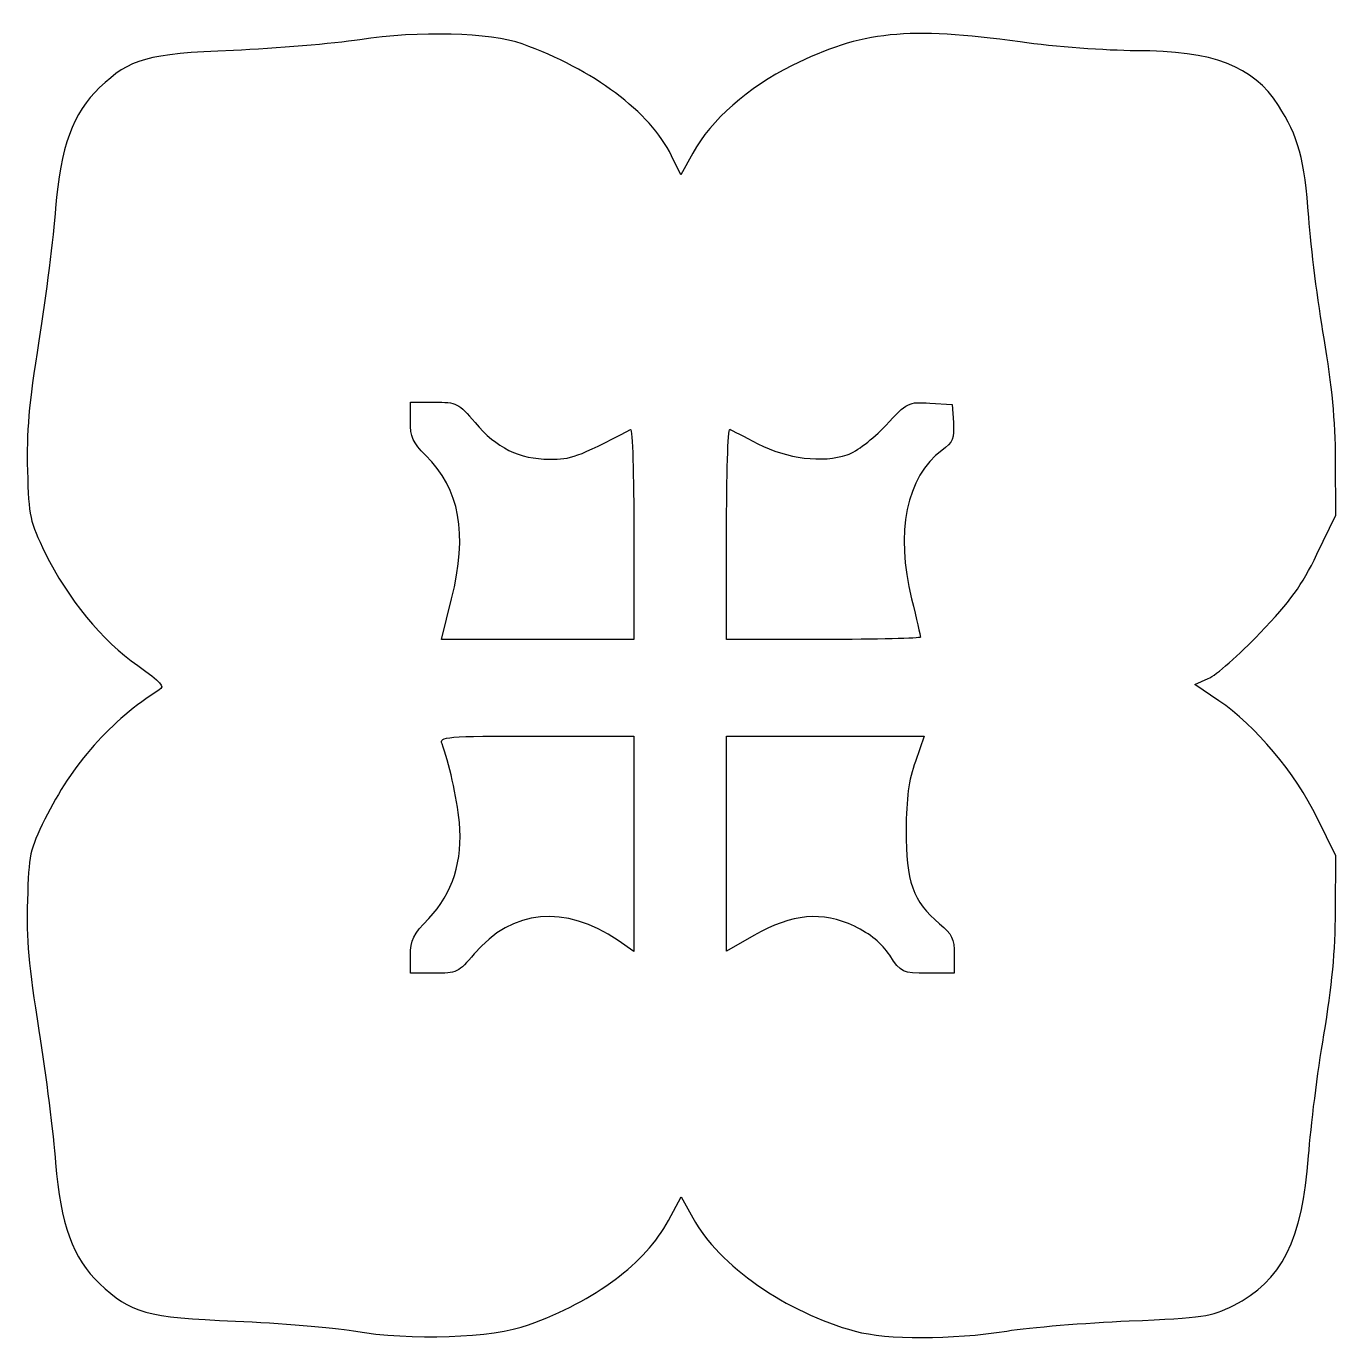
# Model space of a CAD drawing. Header units: centimetres. Extents: x -2.74 to 1.24, y 3.99 to 7.99.
import ezdxf

# ---------------------------------------------------------------- set-up
doc = ezdxf.new("R2010")
doc.units = ezdxf.units.CM
doc.header["$MEASUREMENT"] = 0
doc.layers.add('Layer 1', color=7, linetype='Continuous')

msp = doc.modelspace()

# ---------------------------------------------------------------- linework, layer by layer
at = {"layer": 'Layer 1', "color": 56}
for points, knots in [([(-1.74674, 4.01641), (-1.81027, 4.0273), (-1.97199, 4.04083), (-2.10612, 4.04648), (-2.10612, 4.04648), (-2.37861, 4.05797), (-2.42404, 4.0705), (-2.51979, 4.1606), (-2.51979, 4.1606), (-2.60066, 4.2367), (-2.63922, 4.34267), (-2.65355, 4.52811), (-2.65355, 4.52811), (-2.66015, 4.61366), (-2.68318, 4.79496), (-2.70471, 4.93099), (-2.70471, 4.93099), (-2.73595, 5.1284), (-2.74295, 5.20825), (-2.73941, 5.32666), (-2.73941, 5.32666), (-2.73519, 5.46781), (-2.73261, 5.47982), (-2.6863, 5.57399), (-2.6863, 5.57399), (-2.60493, 5.73946), (-2.48334, 5.87683), (-2.33837, 5.96709), (-2.33837, 5.96709), (-2.32034, 5.97831), (-2.33083, 5.99018), (-2.40379, 6.04108), (-2.40379, 6.04108), (-2.51049, 6.11552), (-2.6186, 6.2471), (-2.68495, 6.38326), (-2.68495, 6.38326), (-2.73278, 6.4814), (-2.73516, 6.49241), (-2.73929, 6.63425), (-2.73929, 6.63425), (-2.74272, 6.75217), (-2.73559, 6.83334), (-2.70453, 7.02993), (-2.70453, 7.02993), (-2.68305, 7.16596), (-2.66008, 7.34725), (-2.6535, 7.4328), (-2.6535, 7.4328), (-2.63923, 7.61824), (-2.60069, 7.72419), (-2.51979, 7.80031), (-2.51979, 7.80031), (-2.42506, 7.88946), (-2.37811, 7.90251), (-2.11253, 7.91348), (-2.11253, 7.91348), (-1.98194, 7.91888), (-1.80866, 7.93348), (-1.72748, 7.94593), (-1.72748, 7.94593), (-1.54924, 7.97326), (-1.32957, 7.96755), (-1.23333, 7.93308), (-1.23333, 7.93308), (-1.01602, 7.85523), (-0.84384, 7.72649), (-0.77844, 7.59295), (-0.77844, 7.59295), (-0.77844, 7.59295), (-0.74975, 7.53438), (-0.74975, 7.53438), (-0.74975, 7.53438), (-0.74975, 7.53438), (-0.71338, 7.60072), (-0.71338, 7.60072), (-0.71338, 7.60072), (-0.65826, 7.70124), (-0.54507, 7.80117), (-0.41146, 7.86726), (-0.41146, 7.86726), (-0.19941, 7.97216), (-0.05813, 7.98678), (0.28301, 7.93912), (0.28301, 7.93912), (0.3879, 7.92447), (0.54631, 7.91243), (0.63504, 7.91238), (0.63504, 7.91238), (0.87225, 7.91224), (0.99097, 7.86677), (1.06937, 7.74603), (1.06937, 7.74603), (1.12949, 7.65346), (1.149, 7.58137), (1.16179, 7.40458), (1.16179, 7.40458), (1.16846, 7.31249), (1.18939, 7.14691), (1.2083, 7.03661), (1.2083, 7.03661), (1.23315, 6.89165), (1.24284, 6.78933), (1.24325, 6.66741), (1.24325, 6.66741), (1.24325, 6.66741), (1.24382, 6.49874), (1.24382, 6.49874), (1.24382, 6.49874), (1.24382, 6.49874), (1.18649, 6.37997), (1.18649, 6.37997), (1.18649, 6.37997), (1.14021, 6.28412), (1.10679, 6.23787), (1.01321, 6.14023), (1.01321, 6.14023), (0.94945, 6.07369), (0.87862, 6.01135), (0.85582, 6.00169), (0.85582, 6.00169), (0.85582, 6.00169), (0.81436, 5.98412), (0.81436, 5.98412), (0.81436, 5.98412), (0.81436, 5.98412), (0.8879, 5.93453), (0.8879, 5.93453), (0.8879, 5.93453), (0.99832, 5.86008), (1.12159, 5.71338), (1.18745, 5.57803), (1.18745, 5.57803), (1.18745, 5.57803), (1.24382, 5.46218), (1.24382, 5.46218), (1.24382, 5.46218), (1.24382, 5.46218), (1.2432, 5.29351), (1.2432, 5.29351), (1.2432, 5.29351), (1.24275, 5.17231), (1.23277, 5.06652), (1.20775, 4.91762), (1.20775, 4.91762), (1.18859, 4.80365), (1.16768, 4.63806), (1.16128, 4.54964), (1.16128, 4.54964), (1.14277, 4.29371), (1.07907, 4.16691), (0.93241, 4.09404), (0.93241, 4.09404), (0.8634, 4.05975), (0.84344, 4.05679), (0.61491, 4.04704), (0.61491, 4.04704), (0.48078, 4.04131), (0.31328, 4.02749), (0.24269, 4.01631), (0.24269, 4.01631), (0.07459, 3.98971), (-0.12262, 3.98952), (-0.21974, 4.01587), (-0.21974, 4.01587), (-0.42892, 4.07262), (-0.63395, 4.21567), (-0.71336, 4.36028), (-0.71336, 4.36028), (-0.71336, 4.36028), (-0.74869, 4.42459), (-0.74869, 4.42459), (-0.74869, 4.42459), (-0.74869, 4.42459), (-0.78772, 4.35255), (-0.78772, 4.35255), (-0.78772, 4.35255), (-0.85859, 4.22176), (-1.00852, 4.11001), (-1.21408, 4.03476), (-1.21408, 4.03476), (-1.32137, 3.99549), (-1.57383, 3.98679), (-1.74674, 4.01641)], [0, 0, 0, 0, 0.0212766, 0.0212766, 0.0212766, 0.0212766, 0.0425532, 0.0425532, 0.0425532, 0.0425532, 0.0638298, 0.0638298, 0.0638298, 0.0638298, 0.0851064, 0.0851064, 0.0851064, 0.0851064, 0.106383, 0.106383, 0.106383, 0.106383, 0.1276596, 0.1276596, 0.1276596, 0.1276596, 0.1489362, 0.1489362, 0.1489362, 0.1489362, 0.1702128, 0.1702128, 0.1702128, 0.1702128, 0.1914894, 0.1914894, 0.1914894, 0.1914894, 0.212766, 0.212766, 0.212766, 0.212766, 0.2340426, 0.2340426, 0.2340426, 0.2340426, 0.2553191, 0.2553191, 0.2553191, 0.2553191, 0.2765957, 0.2765957, 0.2765957, 0.2765957, 0.2978723, 0.2978723, 0.2978723, 0.2978723, 0.3191489, 0.3191489, 0.3191489, 0.3191489, 0.3404255, 0.3404255, 0.3404255, 0.3404255, 0.3617021, 0.3617021, 0.3617021, 0.3617021, 0.3829787, 0.3829787, 0.3829787, 0.3829787, 0.4042553, 0.4042553, 0.4042553, 0.4042553, 0.4255319, 0.4255319, 0.4255319, 0.4255319, 0.4468085, 0.4468085, 0.4468085, 0.4468085, 0.4680851, 0.4680851, 0.4680851, 0.4680851, 0.4893617, 0.4893617, 0.4893617, 0.4893617, 0.5106383, 0.5106383, 0.5106383, 0.5106383, 0.5319149, 0.5319149, 0.5319149, 0.5319149, 0.5531915, 0.5531915, 0.5531915, 0.5531915, 0.5744681, 0.5744681, 0.5744681, 0.5744681, 0.5957447, 0.5957447, 0.5957447, 0.5957447, 0.6170213, 0.6170213, 0.6170213, 0.6170213, 0.6382979, 0.6382979, 0.6382979, 0.6382979, 0.6595745, 0.6595745, 0.6595745, 0.6595745, 0.6808511, 0.6808511, 0.6808511, 0.6808511, 0.7021277, 0.7021277, 0.7021277, 0.7021277, 0.7234043, 0.7234043, 0.7234043, 0.7234043, 0.7446809, 0.7446809, 0.7446809, 0.7446809, 0.7659574, 0.7659574, 0.7659574, 0.7659574, 0.787234, 0.787234, 0.787234, 0.787234, 0.8085106, 0.8085106, 0.8085106, 0.8085106, 0.8297872, 0.8297872, 0.8297872, 0.8297872, 0.8510638, 0.8510638, 0.8510638, 0.8510638, 0.8723404, 0.8723404, 0.8723404, 0.8723404, 0.893617, 0.893617, 0.893617, 0.893617, 0.9148936, 0.9148936, 0.9148936, 0.9148936, 0.9361702, 0.9361702, 0.9361702, 0.9361702, 0.9574468, 0.9574468, 0.9574468, 0.9574468, 1, 1, 1, 1]), ([(-0.89321, 6.4428), (-0.89321, 6.61989), (-0.89754, 6.76253), (-0.90283, 6.75979), (-0.90283, 6.75979), (-1.06884, 6.6739), (-1.08222, 6.669), (-1.14991, 6.66927), (-1.14991, 6.66927), (-1.24234, 6.66964), (-1.31153, 6.70364), (-1.37664, 6.78068), (-1.37664, 6.78068), (-1.42736, 6.84071), (-1.43149, 6.84276), (-1.50128, 6.84276), (-1.50128, 6.84276), (-1.50128, 6.84276), (-1.57346, 6.84276), (-1.57346, 6.84276), (-1.57346, 6.84276), (-1.57346, 6.84276), (-1.57346, 6.78522), (-1.57346, 6.78522), (-1.57346, 6.78522), (-1.57346, 6.73667), (-1.56627, 6.72049), (-1.52742, 6.68161), (-1.52742, 6.68161), (-1.42202, 6.57616), (-1.39835, 6.44575), (-1.44808, 6.2445), (-1.44808, 6.2445), (-1.44808, 6.2445), (-1.47864, 6.12083), (-1.47864, 6.12083), (-1.47864, 6.12083), (-1.47864, 6.12083), (-1.18593, 6.12083), (-1.18593, 6.12083), (-1.18593, 6.12083), (-1.18593, 6.12083), (-0.89321, 6.12083), (-0.89321, 6.12083), (-0.89321, 6.12083), (-0.89321, 6.12083), (-0.89321, 6.4428), (-0.89321, 6.4428)], [0, 0, 0, 0, 0.0769231, 0.0769231, 0.0769231, 0.0769231, 0.1538462, 0.1538462, 0.1538462, 0.1538462, 0.2307692, 0.2307692, 0.2307692, 0.2307692, 0.3076923, 0.3076923, 0.3076923, 0.3076923, 0.3846154, 0.3846154, 0.3846154, 0.3846154, 0.4615385, 0.4615385, 0.4615385, 0.4615385, 0.5384615, 0.5384615, 0.5384615, 0.5384615, 0.6153846, 0.6153846, 0.6153846, 0.6153846, 0.6923077, 0.6923077, 0.6923077, 0.6923077, 0.7692308, 0.7692308, 0.7692308, 0.7692308, 0.8461538, 0.8461538, 0.8461538, 0.8461538, 1, 1, 1, 1]), ([(-0.02043, 6.12787), (-0.02043, 6.13174), (-0.03266, 6.18408), (-0.04762, 6.24418), (-0.04762, 6.24418), (-0.09768, 6.44534), (-0.06277, 6.6167), (0.04447, 6.69624), (0.04447, 6.69624), (0.07886, 6.72174), (0.08313, 6.73197), (0.07972, 6.78067), (0.07972, 6.78067), (0.07972, 6.78067), (0.07583, 6.83608), (0.07583, 6.83608), (0.07583, 6.83608), (0.07583, 6.83608), (0.00854, 6.84012), (0.00854, 6.84012), (0.00854, 6.84012), (-0.05775, 6.84409), (-0.05975, 6.84308), (-0.12636, 6.77202), (-0.12636, 6.77202), (-0.16594, 6.7298), (-0.21443, 6.69285), (-0.24332, 6.68292), (-0.24332, 6.68292), (-0.31808, 6.65722), (-0.42759, 6.67071), (-0.51551, 6.71645), (-0.51551, 6.71645), (-0.55717, 6.73813), (-0.59567, 6.75787), (-0.60105, 6.76032), (-0.60105, 6.76032), (-0.60643, 6.76277), (-0.61084, 6.61989), (-0.61084, 6.4428), (-0.61084, 6.4428), (-0.61084, 6.4428), (-0.61084, 6.12083), (-0.61084, 6.12083), (-0.61084, 6.12083), (-0.61084, 6.12083), (-0.31563, 6.12083), (-0.31563, 6.12083), (-0.31563, 6.12083), (-0.15327, 6.12083), (-0.02043, 6.124), (-0.02043, 6.12787)], [0, 0, 0, 0, 0.0714286, 0.0714286, 0.0714286, 0.0714286, 0.1428571, 0.1428571, 0.1428571, 0.1428571, 0.2142857, 0.2142857, 0.2142857, 0.2142857, 0.2857143, 0.2857143, 0.2857143, 0.2857143, 0.3571429, 0.3571429, 0.3571429, 0.3571429, 0.4285714, 0.4285714, 0.4285714, 0.4285714, 0.5, 0.5, 0.5, 0.5, 0.5714286, 0.5714286, 0.5714286, 0.5714286, 0.6428571, 0.6428571, 0.6428571, 0.6428571, 0.7142857, 0.7142857, 0.7142857, 0.7142857, 0.7857143, 0.7857143, 0.7857143, 0.7857143, 0.8571429, 0.8571429, 0.8571429, 0.8571429, 1, 1, 1, 1]), ([(-1.3792, 5.16383), (-1.26419, 5.29992), (-1.10216, 5.31492), (-0.94134, 5.20434), (-0.94134, 5.20434), (-0.94134, 5.20434), (-0.89321, 5.17125), (-0.89321, 5.17125), (-0.89321, 5.17125), (-0.89321, 5.17125), (-0.89321, 5.49898), (-0.89321, 5.49898), (-0.89321, 5.49898), (-0.89321, 5.49898), (-0.89321, 5.82671), (-0.89321, 5.82671), (-0.89321, 5.82671), (-0.89321, 5.82671), (-1.18979, 5.82671), (-1.18979, 5.82671), (-1.18979, 5.82671), (-1.4672, 5.82671), (-1.48577, 5.8252), (-1.47714, 5.80332), (-1.47714, 5.80332), (-1.45613, 5.75007), (-1.4321, 5.64107), (-1.4244, 5.56412), (-1.4244, 5.56412), (-1.41277, 5.44792), (-1.44471, 5.34795), (-1.5178, 5.27182), (-1.5178, 5.27182), (-1.56526, 5.22239), (-1.57346, 5.20582), (-1.57346, 5.15932), (-1.57346, 5.15932), (-1.57346, 5.15932), (-1.57346, 5.10479), (-1.57346, 5.10479), (-1.57346, 5.10479), (-1.57346, 5.10479), (-1.50128, 5.10479), (-1.50128, 5.10479), (-1.50128, 5.10479), (-1.43202, 5.10479), (-1.42708, 5.10718), (-1.3792, 5.16383)], [0, 0, 0, 0, 0.0769231, 0.0769231, 0.0769231, 0.0769231, 0.1538462, 0.1538462, 0.1538462, 0.1538462, 0.2307692, 0.2307692, 0.2307692, 0.2307692, 0.3076923, 0.3076923, 0.3076923, 0.3076923, 0.3846154, 0.3846154, 0.3846154, 0.3846154, 0.4615385, 0.4615385, 0.4615385, 0.4615385, 0.5384615, 0.5384615, 0.5384615, 0.5384615, 0.6153846, 0.6153846, 0.6153846, 0.6153846, 0.6923077, 0.6923077, 0.6923077, 0.6923077, 0.7692308, 0.7692308, 0.7692308, 0.7692308, 0.8461538, 0.8461538, 0.8461538, 0.8461538, 1, 1, 1, 1]), ([(0.08225, 5.1616), (0.08225, 5.21052), (0.076, 5.22362), (0.0373, 5.25578), (0.0373, 5.25578), (-0.04271, 5.32228), (-0.06551, 5.38597), (-0.06421, 5.53928), (-0.06421, 5.53928), (-0.06336, 5.63977), (-0.05636, 5.69206), (-0.03603, 5.74984), (-0.03603, 5.74984), (-0.03603, 5.74984), (-0.00897, 5.82671), (-0.00897, 5.82671), (-0.00897, 5.82671), (-0.00897, 5.82671), (-0.30991, 5.82671), (-0.30991, 5.82671), (-0.30991, 5.82671), (-0.30991, 5.82671), (-0.61084, 5.82671), (-0.61084, 5.82671), (-0.61084, 5.82671), (-0.61084, 5.82671), (-0.61084, 5.49943), (-0.61084, 5.49943), (-0.61084, 5.49943), (-0.61084, 5.49943), (-0.61084, 5.17214), (-0.61084, 5.17214), (-0.61084, 5.17214), (-0.61084, 5.17214), (-0.52732, 5.21995), (-0.52732, 5.21995), (-0.52732, 5.21995), (-0.41127, 5.28639), (-0.31975, 5.29475), (-0.22147, 5.24788), (-0.22147, 5.24788), (-0.17247, 5.22451), (-0.13861, 5.19675), (-0.11405, 5.15978), (-0.11405, 5.15978), (-0.07871, 5.1066), (-0.077, 5.10579), (0.00203, 5.10529), (0.00203, 5.10529), (0.00203, 5.10529), (0.08225, 5.10479), (0.08225, 5.10479), (0.08225, 5.10479), (0.08225, 5.10479), (0.08225, 5.1616), (0.08225, 5.1616)], [0, 0, 0, 0, 0.0666667, 0.0666667, 0.0666667, 0.0666667, 0.1333333, 0.1333333, 0.1333333, 0.1333333, 0.2, 0.2, 0.2, 0.2, 0.2666667, 0.2666667, 0.2666667, 0.2666667, 0.3333333, 0.3333333, 0.3333333, 0.3333333, 0.4, 0.4, 0.4, 0.4, 0.4666667, 0.4666667, 0.4666667, 0.4666667, 0.5333333, 0.5333333, 0.5333333, 0.5333333, 0.6, 0.6, 0.6, 0.6, 0.6666667, 0.6666667, 0.6666667, 0.6666667, 0.7333333, 0.7333333, 0.7333333, 0.7333333, 0.8, 0.8, 0.8, 0.8, 0.8666667, 0.8666667, 0.8666667, 0.8666667, 1, 1, 1, 1])]:
    msp.add_open_spline(points, degree=3, knots=knots, dxfattribs=at)

doc.saveas('drawing.dxf')
